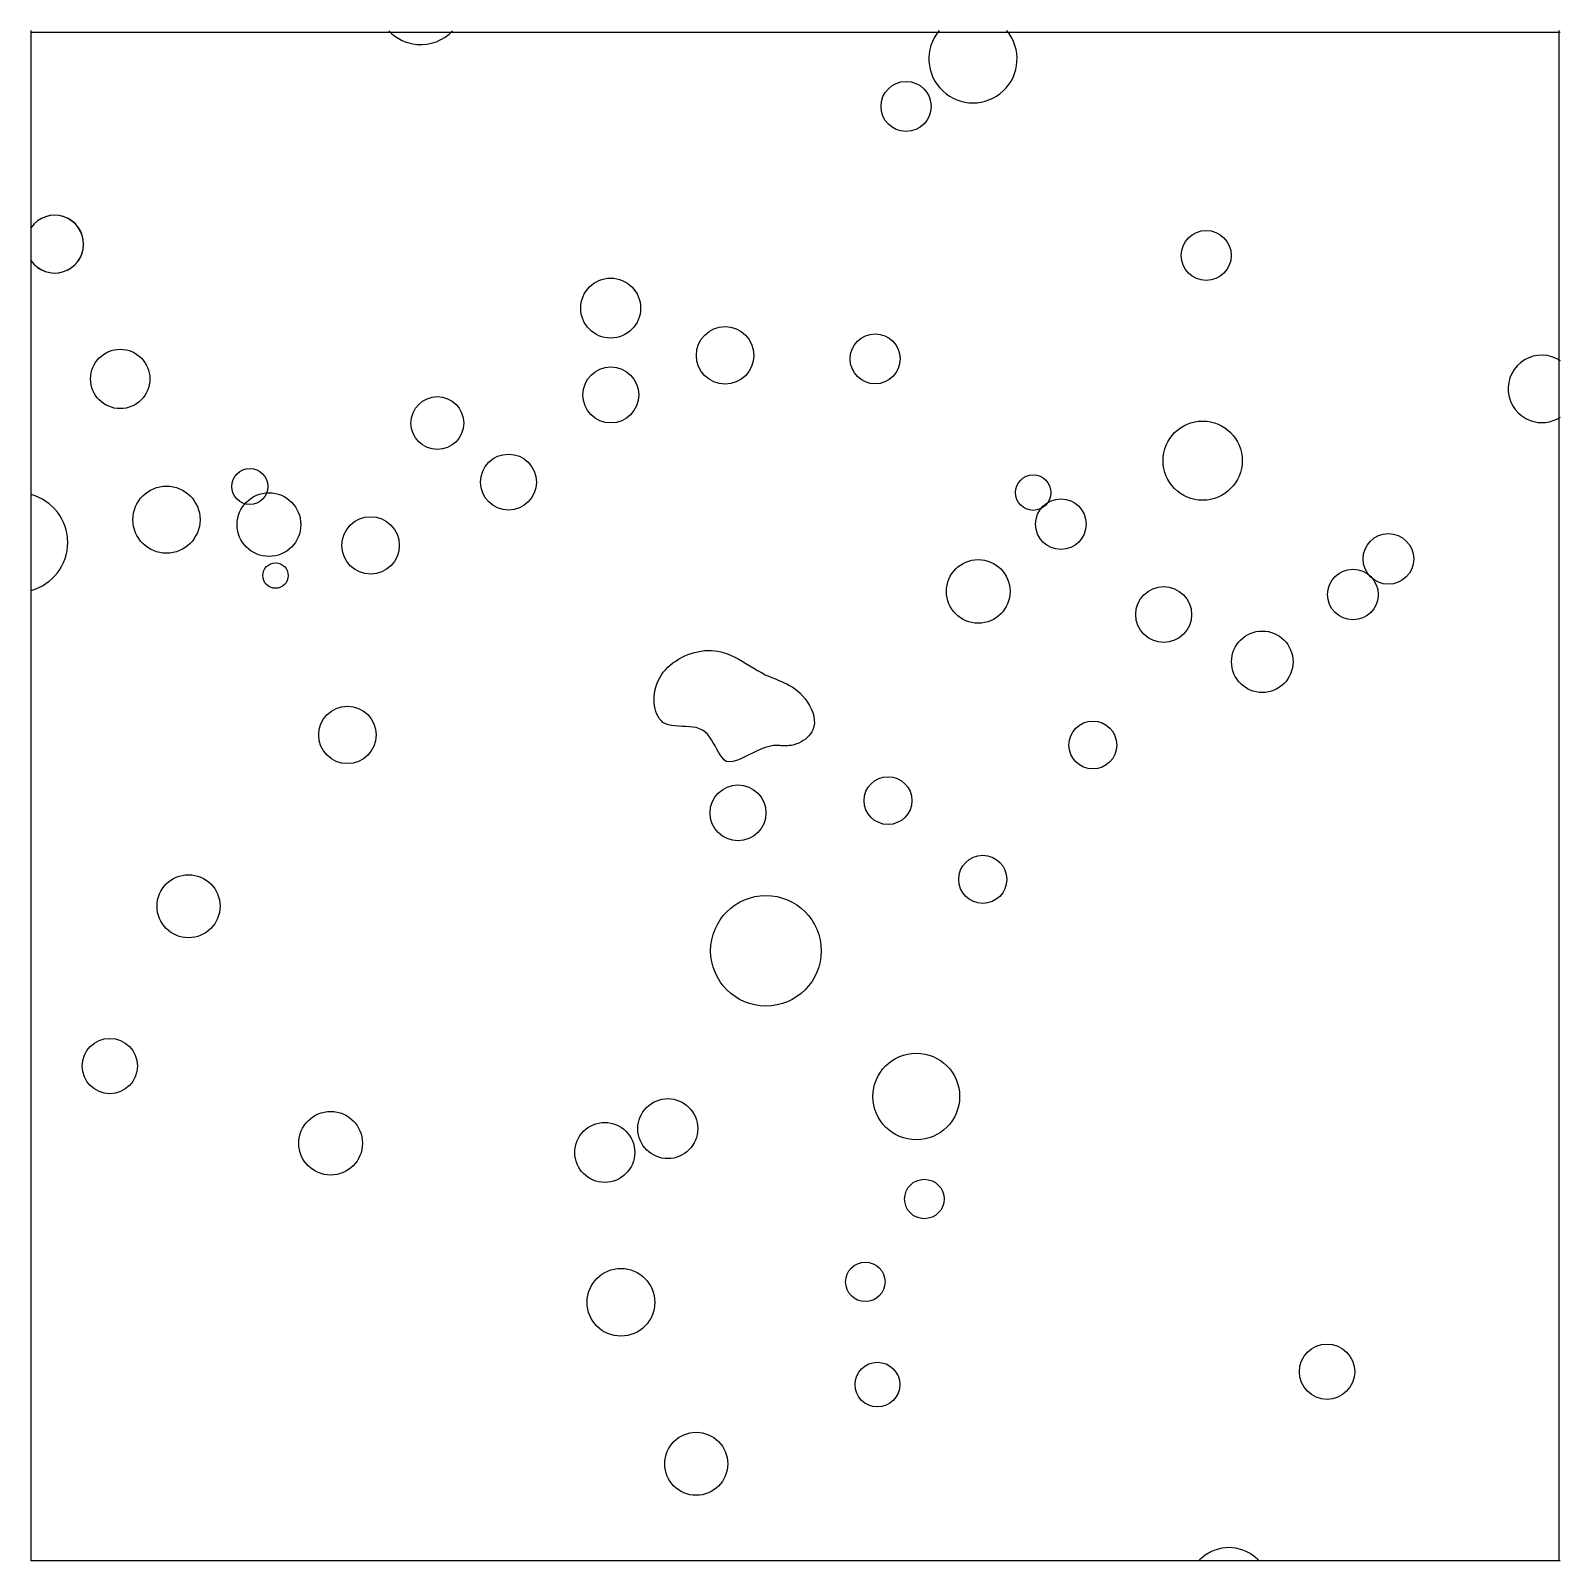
# Model space of a CAD drawing. Extents: x 7.049 to 8.034, y -1.425 to -0.44.
import ezdxf

# ---------------------------------------------------------------- set-up
doc = ezdxf.new("R2010")
doc.units = 0
doc.layers.add('LAYER1', color=7, linetype='CONTINUOUS')
doc.layers.add('LAYER12', color=5, linetype='CONTINUOUS')

msp = doc.modelspace()

# ---------------------------------------------------------------- linework, layer by layer
at = {"layer": 'LAYER1', "color": 7, "linetype": 'CONTINUOUS'}
msp.add_lwpolyline([(7.4969, -0.9105), (7.4955, -0.9093), (7.4943, -0.9079), (7.4931, -0.9062), (7.492, -0.9044), (7.4909, -0.9024), (7.4898, -0.9004), (7.4886, -0.8984), (7.4874, -0.8964), (7.4862, -0.8946), (7.4848, -0.8929), (7.4832, -0.8914), (7.4816, -0.8902), (7.4797, -0.8893), (7.4776, -0.8886), (7.4754, -0.8882), (7.4732, -0.888), (7.4708, -0.8878), (7.4685, -0.8878), (7.4662, -0.8877), (7.4639, -0.8875), (7.4618, -0.8873), (7.4597, -0.8868), (7.4578, -0.8861), (7.4562, -0.8852), (7.455, -0.8841), (7.4539, -0.8829), (7.453, -0.8815), (7.4522, -0.8799), (7.4516, -0.8783), (7.4511, -0.8765), (7.4508, -0.8746), (7.4506, -0.8727), (7.4505, -0.8707), (7.4506, -0.8687), (7.4507, -0.8668), (7.451, -0.8649), (7.4515, -0.8626), (7.4522, -0.8605), (7.4531, -0.8585), (7.4541, -0.8565), (7.4552, -0.8547), (7.4564, -0.8529), (7.4578, -0.8513), (7.4593, -0.8497), (7.4609, -0.8483), (7.4626, -0.8469), (7.4644, -0.8457), (7.4662, -0.8445), (7.4682, -0.8434), (7.4702, -0.8424), (7.4723, -0.8416), (7.4744, -0.8408), (7.4765, -0.8402), (7.4787, -0.8397), (7.4808, -0.8393), (7.483, -0.839), (7.4852, -0.8389), (7.4874, -0.8389), (7.4895, -0.8391), (7.4916, -0.8394), (7.4943, -0.84), (7.497, -0.8408), (7.4996, -0.8419), (7.5021, -0.8431), (7.5047, -0.8444), (7.5072, -0.8459), (7.5096, -0.8474), (7.5121, -0.8489), (7.5146, -0.8504), (7.5171, -0.8519), (7.5196, -0.8532), (7.5221, -0.8545), (7.5238, -0.8553), (7.5256, -0.8561), (7.5273, -0.8568), (7.529, -0.8575), (7.5308, -0.8582), (7.5325, -0.8589), (7.5342, -0.8597), (7.5359, -0.8605), (7.5376, -0.8614), (7.5393, -0.8623), (7.5409, -0.8634), (7.5425, -0.8646), (7.5443, -0.8663), (7.5461, -0.8681), (7.5477, -0.8701), (7.5492, -0.8722), (7.5506, -0.8744), (7.5517, -0.8766), (7.5526, -0.8789), (7.5533, -0.8812), (7.5536, -0.8835), (7.5537, -0.8858), (7.5534, -0.8879), (7.5527, -0.89), (7.552, -0.8914), (7.5512, -0.8926), (7.5502, -0.8938), (7.5491, -0.8949), (7.5479, -0.896), (7.5465, -0.8969), (7.5451, -0.8977), (7.5437, -0.8985), (7.5421, -0.8991), (7.5406, -0.8996), (7.539, -0.9), (7.5375, -0.9002), (7.5366, -0.9003), (7.5358, -0.9003), (7.5349, -0.9003), (7.5341, -0.9003), (7.5332, -0.9003), (7.5324, -0.9003), (7.5315, -0.9002), (7.5307, -0.9002), (7.5298, -0.9002), (7.529, -0.9002), (7.5282, -0.9002), (7.5273, -0.9002), (7.5246, -0.9007), (7.5219, -0.9015), (7.5192, -0.9025), (7.5165, -0.9037), (7.5138, -0.9051), (7.5111, -0.9064), (7.5085, -0.9077), (7.506, -0.9088), (7.5036, -0.9098), (7.5012, -0.9104), (7.499, -0.9107), (7.4969, -0.9105)], dxfattribs=at)
for centre, radius in [((7.6127, -0.4886), 0.0161), ((7.806, -0.5846), 0.0161), ((7.4225, -0.6185), 0.0193), ((7.4962, -0.6489), 0.0185), ((7.5928, -0.6512), 0.0161), ((7.1067, -0.6641), 0.0191), ((7.4226, -0.6744), 0.018), ((7.3109, -0.6925), 0.017), ((7.8037, -0.7167), 0.0255), ((7.3567, -0.7305), 0.018), ((7.1902, -0.7334), 0.0116), ((7.6946, -0.7373), 0.0114), ((7.1365, -0.7547), 0.0216), ((7.2025, -0.7579), 0.0205), ((7.7124, -0.7576), 0.0163), ((7.2679, -0.7713), 0.0185), ((7.9233, -0.78), 0.0163), ((7.2067, -0.7907), 0.0082), ((7.6592, -0.8009), 0.0205), ((7.9005, -0.8029), 0.0163), ((7.7786, -0.8158), 0.018), ((7.8421, -0.8462), 0.0198), ((7.253, -0.8933), 0.0185), ((7.733, -0.8998), 0.0154), ((7.5045, -0.9435), 0.018), ((7.6011, -0.9356), 0.0154), ((7.6621, -0.9863), 0.0155), ((7.1507, -1.0036), 0.0203), ((7.5225, -1.0323), 0.0356), ((7.1, -1.1065), 0.0178), ((7.6193, -1.1261), 0.0279), ((7.4593, -1.1468), 0.0193), ((7.2422, -1.1562), 0.0205), ((7.4187, -1.1621), 0.0193), ((7.6245, -1.1921), 0.0127), ((7.4291, -1.2586), 0.0218), ((7.5865, -1.2455), 0.0127), ((7.8838, -1.3033), 0.0178), ((7.5943, -1.3116), 0.0144), ((7.4776, -1.3626), 0.0203)]:
    msp.add_circle(centre, radius, dxfattribs=at)
for centre, radius, start, end in [((7.3002, -0.4207), 0.0281, -137.041, -95.0737), ((7.3002, -0.4207), 0.0281, -95.0739, -42.9646), ((7.6558, -0.458), 0.0284, 140.2361, 39.7633), ((7.0645, -0.5773), 0.0186, -73.9762, 144.5473), ((7.0645, -0.5773), 0.0186, -144.5477, 144.5476), ((7.0645, -0.5773), 0.0186, 144.5476, 146.2439), ((7.0645, -0.5773), 0.0186, -146.2448, -144.5484), ((7.0645, -0.5773), 0.0186, -146.2448, -144.5484), ((7.0645, -0.5773), 0.0186, -144.5477, -73.976), ((8.0221, -0.6705), 0.0217, 56.5413, -110.4346), ((8.0221, -0.6705), 0.0217, -110.4353, -56.5425), ((7.0409, -0.7694), 0.032, -74.7702, 74.7702), ((7.0409, -0.7694), 0.032, -75.3502, -74.7706), ((7.8206, -1.4431), 0.0265, 49.8711, 130.1276), ((7.8206, -1.4431), 0.0265, 130.1281, 136.1647), ((7.8206, -1.4431), 0.0265, 43.842, 49.8712)]:
    msp.add_arc(centre, radius, start, end, dxfattribs=at)
at = {"layer": 'LAYER12', "color": 5, "linetype": 'CONTINUOUS'}
for points in [[(7.0493, -0.4411), (7.049, -0.4411)], [(7.0493, -0.4418), (7.0493, -0.4398)], [(8.034, -0.4411), (7.0493, -0.4411)], [(7.0493, -1.4228), (7.0493, -0.4418)], [(8.033, -0.4398), (8.033, -1.4228)], [(7.0493, -1.4248), (7.049, -1.4248)], [(7.049, -1.4248), (7.0493, -1.4248)], [(7.0493, -1.4248), (7.0493, -1.4228)], [(7.0493, -1.4248), (8.034, -1.4248)], [(7.0493, -1.4248), (7.0493, -1.4248)], [(7.0493, -1.4248), (7.0493, -1.4248)], [(8.033, -1.4228), (8.033, -1.4248)]]:
    msp.add_lwpolyline(points, dxfattribs=at)

doc.saveas('drawing.dxf')
